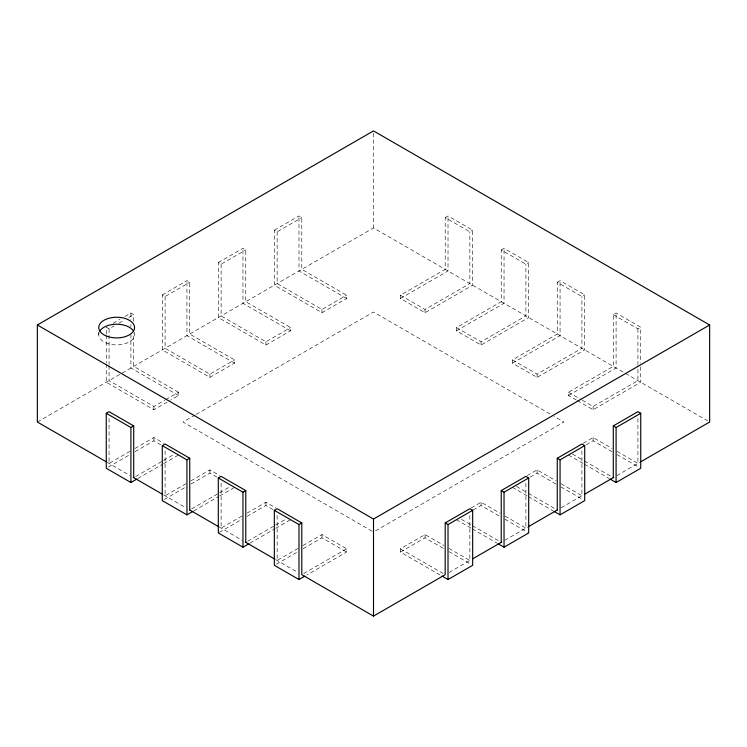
<?xml version="1.0" encoding="UTF-8"?>
<svg xmlns="http://www.w3.org/2000/svg" width="747" height="747" viewBox="0 0 747 747"><rect width="100%" height="100%" fill="white"/><g stroke="black" fill="none" stroke-linecap="round" stroke-linejoin="round"><path stroke-width="0.56" stroke-dasharray="3.73 2.8" d="M113.161 323.264L120.062 319.277M124.992 316.429L130.912 313.012L133.713 314.627L133.713 322.685M162.286 294.897L186.937 280.667L189.738 282.282L189.738 334.04L234.558 359.914L234.558 363.154L209.907 377.384L162.286 349.885L162.286 294.897L165.087 296.522L189.738 282.282M218.311 262.552L242.962 248.321L245.763 249.937L245.763 301.695L290.583 327.569L290.583 330.809L265.932 345.039L218.311 317.54L218.311 262.552L221.112 264.167L245.763 249.937M274.336 230.207L298.987 215.976L301.788 217.592L301.788 269.35L346.608 295.224L346.608 298.455L321.957 312.694L274.336 285.195L274.336 230.207L277.137 231.822L301.788 217.592M106.261 334.124L106.261 327.242L109.062 328.867L113.992 326.019M118.922 323.171L123.853 320.323M128.783 317.475L133.713 314.627M37.35 422.018L373.5 227.947L707.633 420.85M445.212 217.592L448.013 215.976L472.664 230.207L472.664 285.195L425.043 312.694L400.392 298.455L400.392 295.224L445.212 269.35L445.212 217.592L469.863 231.822L472.664 230.207M109.062 365.666L109.062 380.615L153.882 406.489L164.732 400.233M165.713 399.664L178.533 392.259L178.533 395.499L170.643 400.047M165.087 296.522L165.087 348.27L209.907 374.144L234.558 359.914M221.112 264.167L221.112 315.925L265.932 341.799L290.583 327.569M277.137 231.822L277.137 283.58L321.957 309.454L346.608 295.224M106.261 363.901L106.261 382.231L153.882 409.729L169.662 400.616M129.978 451.347L109.062 463.42L109.062 416.266M134.955 448.471L153.882 437.546L163.742 443.242M195.107 415.033L183.015 422.018L373.5 531.995M196.116 414.454L373.5 312.041L552.901 415.621M108.25 467.127L130.071 454.531M135.03 451.664L153.882 440.777L160.782 444.764M400.392 298.455L448.013 270.965L448.013 215.976M501.237 249.937L504.038 248.321L528.689 262.552L528.689 317.54L481.068 345.039L456.417 330.809L456.417 327.569L501.237 301.695L501.237 249.937L525.888 264.167L528.689 262.552M135.702 476.502L162.594 460.974M163.593 460.404L174.546 454.073M400.392 295.224L425.043 309.454L469.863 283.58L469.863 231.822M137.859 478.5L162.659 464.176M163.649 463.607L178.533 455.016M186.003 483.692L165.087 495.765L165.087 448.611M190.98 480.816L209.907 469.891L219.767 475.587M164.275 499.472L186.096 486.876M191.055 484.009L209.907 473.122L216.807 477.109M456.417 330.809L504.038 303.31L504.038 248.321M557.262 282.282L560.063 280.667L584.714 294.897L584.714 349.885L537.093 377.384L512.442 363.154L512.442 359.914L557.262 334.04L557.262 282.282L581.913 296.522L584.714 294.897M191.727 508.847L218.619 493.328M219.618 492.749L230.571 486.428M456.417 327.569L481.068 341.799L525.888 315.925L525.888 264.167M193.884 510.845L218.684 496.522M219.674 495.952L234.558 487.361M242.028 516.037L221.112 528.11L221.112 482.114M247.005 513.161L265.932 502.236L275.792 507.932M219.301 532.396L242.121 519.221M247.08 516.354L265.932 505.467L273.822 510.024M512.442 363.154L560.063 335.655L560.063 280.667M576.357 400.047L568.467 395.499L568.467 392.259L613.287 366.385L613.287 314.627L616.088 313.012L640.739 327.242L640.739 362.762M247.752 541.192L274.644 525.673M275.643 525.094L285.606 519.342M512.442 359.914L537.093 374.144L581.913 348.27L581.913 296.522M249.909 543.19L274.709 528.867M275.699 528.297L290.583 519.707M613.287 314.627L637.938 328.867L640.739 327.242M298.053 548.382L277.137 560.455L277.137 513.301M303.03 545.506L321.957 534.581L346.608 548.812L346.608 552.052L306.924 574.957M276.325 564.162L298.146 551.566M303.105 548.7L321.957 537.821L346.608 552.052M568.467 395.499L616.088 368L616.088 313.012M375.517 530.828L563.985 422.018L553.91 416.2M303.777 573.537L346.608 548.812M582.268 400.233L593.118 406.489L637.938 380.615L637.938 365.666M577.338 400.616L593.118 409.729L640.739 382.231L640.739 363.901M440.076 574.957L400.392 552.052L400.392 548.812L425.043 534.581L443.97 545.506M471.208 507.932L481.068 502.236L499.995 513.161M527.233 475.587L537.093 469.891L556.02 480.816M583.258 443.242L593.118 437.546L612.045 448.471M400.392 552.052L425.043 537.821L443.895 548.7M473.178 510.024L481.068 505.467L499.92 516.354M530.193 477.109L537.093 473.122L555.945 484.009M586.218 444.764L593.118 440.777L611.97 451.664M449.152 572.417L471.413 559.559M504.729 540.333L527.952 526.924M561.202 507.727L583.463 494.869M616.779 475.634L640.002 462.234M568.467 392.259L581.287 399.664M617.022 451.347L637.938 463.42L637.938 416.266M346.608 298.455L298.987 270.965L298.987 215.976M616.929 454.531L638.76 467.127M572.454 454.073L583.407 460.404M584.406 460.974L611.298 476.502M568.467 455.016L583.351 463.607M584.341 464.176L609.141 478.5M560.997 483.692L581.913 495.765L581.913 448.611M290.583 330.809L242.962 303.31L242.962 248.321M560.904 486.876L582.735 499.472M516.429 486.428L527.382 492.749M528.381 493.328L555.273 508.847M512.442 487.361L527.326 495.952M528.316 496.522L553.116 510.845M504.972 516.037L525.888 528.11L525.888 482.114M234.558 363.154L186.937 335.655L186.937 280.667M504.879 519.221L527.699 532.396M461.394 519.342L471.357 525.094M472.356 525.673L499.248 541.192M456.417 519.707L471.301 528.297M472.291 528.867L497.091 543.19M178.533 392.259L133.713 366.385L133.713 333.031M448.947 548.382L469.863 560.455L469.863 513.301M178.533 395.499L130.912 368L130.912 334.777M448.854 551.566L470.685 564.162M400.392 548.812L443.223 573.537M106.998 462.234L130.221 475.634M163.537 494.869L185.798 507.727M219.048 526.924L242.271 540.333M275.587 559.559L297.848 572.417M637.938 328.867L637.938 364.517M593.118 406.489L593.118 409.729M593.118 437.546L593.118 440.777M537.093 374.144L537.093 377.384M537.093 469.891L537.093 473.122M481.068 341.799L481.068 345.039M481.068 502.236L481.068 505.467M425.043 309.454L425.043 312.694M425.043 534.581L425.043 537.821M373.5 133.218L373.5 227.947M321.957 309.454L321.957 312.694M321.957 534.581L321.957 537.821M265.932 341.799L265.932 345.039M265.932 502.236L265.932 505.467M209.907 374.144L209.907 377.384M209.907 469.891L209.907 473.122M153.882 406.489L153.882 409.729M153.882 437.546L153.882 440.777M134.563 332.228L134.563 334.563A17.909 10.337 0 0 1 114.319 344.815A17.909 10.337 0 0 1 99.36 331.883M130.912 313.012L130.912 319.884M130.912 324.469L130.912 326.756M109.062 328.867L109.062 364.517M106.261 335.263L106.261 362.762M98.753 332.228L98.753 334.563"/><path stroke-width="1.12" d="M105.99 461.646L37.35 422.018L37.35 324.982L373.5 130.902L709.65 324.982L709.65 422.018L641.01 461.646M136.869 479.07L130.912 482.506L106.261 468.276L106.261 413.287L109.062 411.672L133.713 425.902L133.713 477.65M106.261 413.287L130.912 427.517L133.713 425.902M192.894 511.415L186.937 514.851L162.286 500.621L162.286 445.632L165.087 444.017L189.738 458.247L189.738 509.996M162.286 445.632L186.937 459.863L189.738 458.247M248.919 543.76L242.962 547.196L218.311 532.966L218.311 477.977L221.112 476.362L245.763 490.592L245.763 542.35M218.311 477.977L242.962 492.208L245.763 490.592M304.944 576.105L298.987 579.541L274.336 565.311L274.336 510.322L277.137 508.707L301.788 522.937L301.788 574.695L373.5 616.098L445.175 574.714L445.212 522.937L469.863 508.707L472.664 510.322L472.664 565.311L448.013 579.541L442.056 576.105M274.336 510.322L298.987 524.553L301.788 522.937M37.35 324.982L373.5 519.053L709.65 324.982M501.237 542.35L501.237 490.592L525.888 476.362L528.689 477.977L528.689 532.966L504.038 547.196L498.09 543.76M557.262 509.996L557.262 458.247L581.913 444.017L584.714 445.632L584.714 500.621L560.063 514.851L554.115 511.415M613.287 477.65L613.287 425.902L637.938 411.672L640.739 413.287L640.739 468.276L616.088 482.506L610.131 479.07M445.212 522.937L448.013 524.553L472.664 510.322M501.237 490.592L504.038 492.208L528.689 477.977M557.262 458.247L560.063 459.863L584.714 445.632M613.287 425.902L616.088 427.517L640.739 413.287M472.431 558.98L501.704 542.079M528.96 526.346L557.225 510.024M584.481 494.29L613.754 477.389M133.246 477.389L162.519 494.29M189.775 510.024L218.04 526.346M245.296 542.079L274.569 558.98M616.088 427.517L616.088 482.506M560.063 459.863L560.063 514.851M504.038 492.208L504.038 547.196M448.013 524.553L448.013 579.541M373.5 519.053L373.5 616.098M298.987 524.553L298.987 579.541M242.962 492.208L242.962 547.196M186.937 459.863L186.937 514.851M130.912 427.517L130.912 482.506M99.837 331.024A17.909 10.337 0 0 1 116.663 324.226A17.909 10.337 0 0 1 133.489 331.024M107.708 336.523A17.909 10.337 0 0 0 134.563 327.578A17.909 10.337 0 0 0 107.708 318.624A17.909 10.337 0 0 0 107.708 336.523"/></g></svg>
